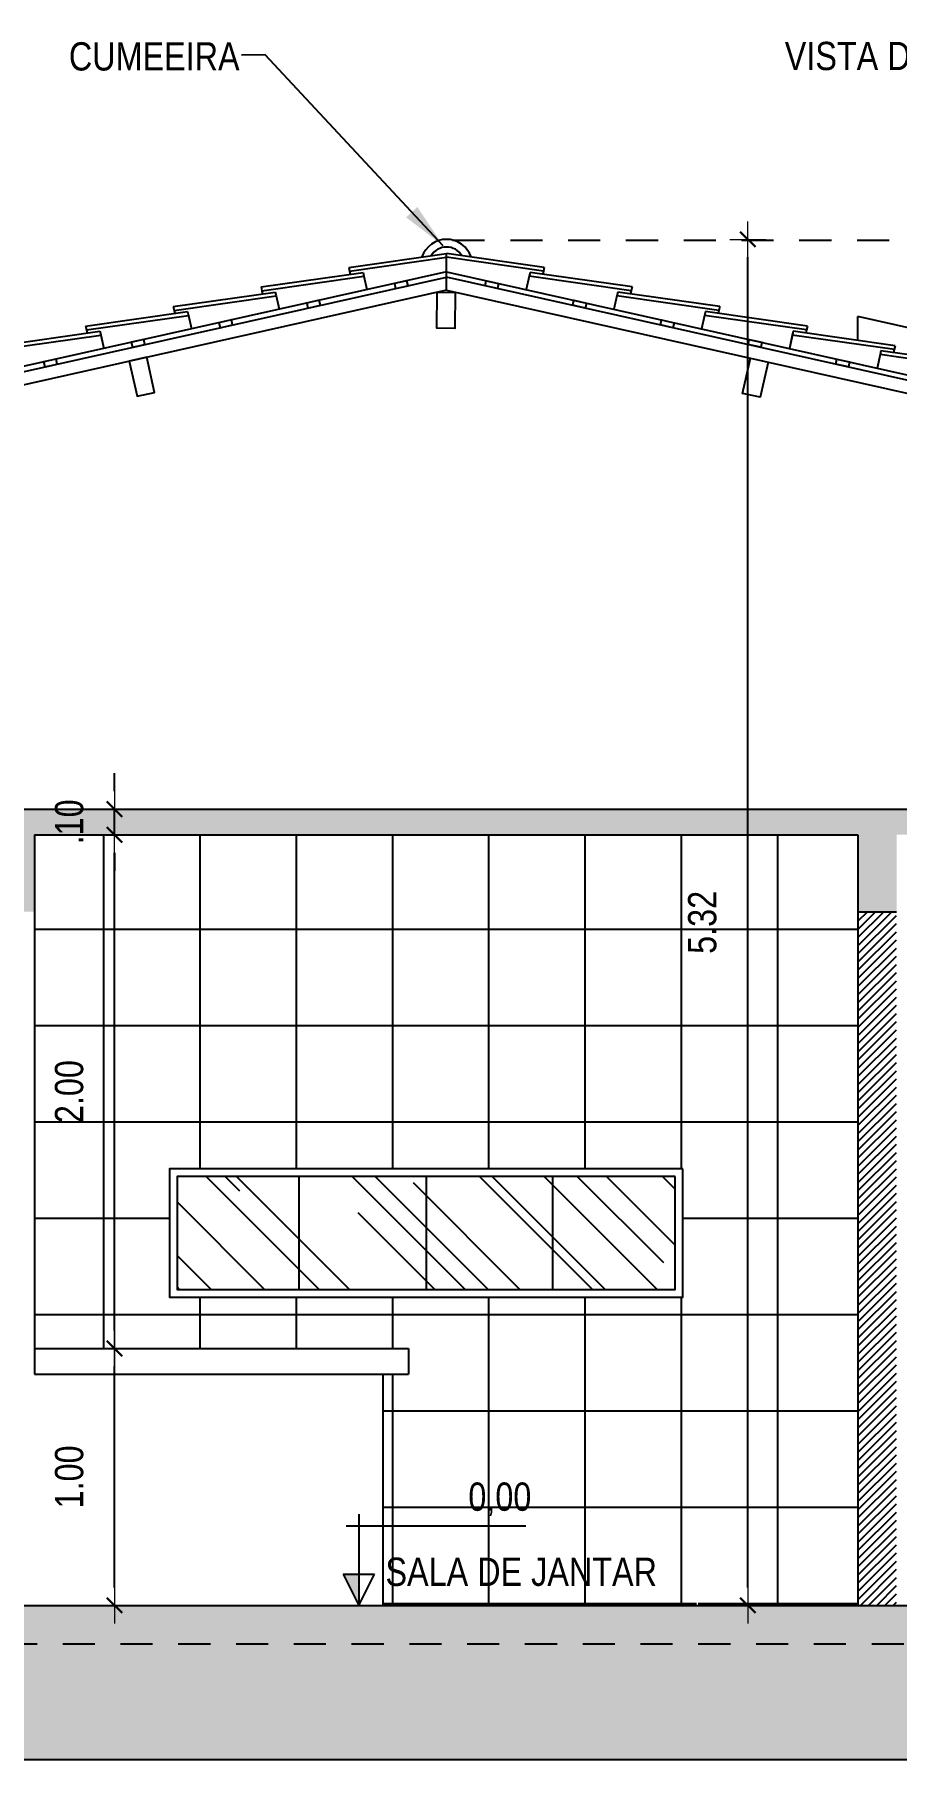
# Model space of a CAD drawing. Extents: x -178 to 151, y -135 to 745.
# Drawn here: x 121.24 to 124.6, y 726.14 to 732.86 of the extents above; entities that cross this region are included whole.
import ezdxf
from ezdxf.enums import TextEntityAlignment as Align

# ---------------------------------------------------------------- set-up
doc = ezdxf.new("R2010")
doc.units = 0
doc.header["$MEASUREMENT"] = 0
doc.header["$PDSIZE"] = -5
doc.linetypes.add('CONTINU', pattern=[0])
doc.linetypes.add('HIDDEN2', pattern=[0.1875, 0.125, -0.0625])
doc.layers.get('0').update_dxf_attribs({"linetype": 'CONTINUOUS'})
doc.layers.get('Defpoints').update_dxf_attribs({"linetype": 'CONTINUOUS'})
for name, color, linetype in [('A-CTA-W', 7, 'CONTINUOUS'), ('COTA', 7, 'CONTINUOUS'), ('COTAS', 7, 'CONTINUOUS'), ('E-hatch', 8, 'CONTINUOUS'), ('E-txt-g', 3, 'CONTINUOUS')]:
    doc.layers.add(name, color=color, linetype=linetype)
for name, color, linetype, lineweight in [('E-Cta-W', 7, 'CONTINUOUS', 20), ('E-Pen-C', 4, 'CONTINUOUS', 15), ('E-Pen-G', 3, 'CONTINUOUS', 30), ('E-Txt-W', 7, 'CONTINUOUS', 20)]:
    doc.layers.add(name, color=color, linetype=linetype, lineweight=lineweight)
doc.styles.add('F2', font='swissc.ttf')
doc.styles.add('REG60', font='romans.shx', dxfattribs={"width": 0.8, "height": 0.15})
doc.styles.add('REG80', font='romans.shx', dxfattribs={"width": 0.8, "height": 0.2})
doc.dimstyles.new('DIMENSION-1', dxfattribs={"dimtxt": 0.11, "dimasz": 0.07, "dimexe": 1, "dimexo": 0, "dimgap": 0.12, "dimtad": 1, "dimzin": 7, "dimdsep": 46, "dimtxsty": 'F2', "dimblk1": 'TRACO', "dimblk2": 'TRACO', "dimsah": 1, "dimcen": 1, "dimse1": 1, "dimse2": 1, "dimclrd": 256, "dimclre": 256, "dimclrt": 6, "dimadec": 0, "dimazin": 0, "dimtfac": 1, "dimtix": 1, "dimtmove": 2, "dimatfit": 3, "dimldrblk": 'TRACO', "dimfxl": 1, "dimtolj": 1, "dimtzin": 0, "dimarcsym": 0})
doc.dimstyles.get("Standard").update_dxf_attribs({"dimtxt": 0.18, "dimasz": 0.18, "dimexe": 0.18, "dimexo": 0.0625, "dimgap": 0.09, "dimtad": 0, "dimtih": 1, "dimtoh": 1, "dimdec": 4, "dimzin": 0, "dimdsep": 46, "dimtxsty": 'Standard', "dimcen": 0.09, "dimadec": 0, "dimazin": 0, "dimtfac": 1, "dimtdec": 4, "dimtofl": 0, "dimtmove": 0, "dimatfit": 3, "dimfxl": 1, "dimtolj": 1, "dimtzin": 0, "dimarcsym": 0})

# ---------------------------------------------------------------- blocks, each defined once
blk = doc.blocks.new('TXT-AMB75')
at = {"layer": 'E-txt-g', "style": 'REG80', "width": 0.8, "flags": 8}
blk.add_attdef('TXT', text='', height=0.2, dxfattribs=at).set_placement((0.0055, 0.2964), align=Align.CENTER)
at = {"layer": 'E-Txt-W', "style": 'REG60', "width": 0.8, "flags": 8}
blk.add_attdef('TXT', text='', height=0.15, dxfattribs=at).set_placement((0.0055, 0.0271), align=Align.CENTER)
blk = doc.blocks.new('TRACO')
at = {"layer": 'E-Pen-C'}
for p, q in [((0, 1), (0, -1)), ((-1, 0), (1, 0))]:
    blk.add_line(p, q, dxfattribs=at)
at = {"layer": 'E-Pen-G'}
blk.add_line((-0.424, -0.424), (0.424, 0.424), dxfattribs=at)
blk = doc.blocks.new('*D363')
at = {"layer": 'A-CTA-W', "lineweight": -2}
blk.add_line((127.8409, 726.6632), (127.8409, 732.1732), dxfattribs=at)
at = {"layer": 'Defpoints', "color": 0}
for p in [(126.497, 732.2432), (127.8409, 732.2432), (109.7516, 726.5932)]:
    blk.add_point(p, dxfattribs=at)
at = {"layer": 'A-CTA-W', "lineweight": -2, "xscale": 0.07, "yscale": 0.07, "zscale": 0.07}
for p, rotation in [((127.8409, 732.2432), 90), ((127.8409, 726.5932), 270)]:
    blk.add_blockref('TRACO', p, dxfattribs=dict(at, rotation=rotation))
at = {"layer": 'A-CTA-W', "color": 6, "insert": (127.6644, 729.4182), "char_height": 0.11, "attachment_point": 5, "rotation": 90, "style": 'F2'}
blk.add_mtext('\\A1;5.65', dxfattribs=at)
blk = doc.blocks.new('*D376')
at = {"linetype": 'Continuous', "lineweight": -2}
blk.add_line((121.5536, 726.8132), (121.5536, 727.6732), dxfattribs=at)
at = {"layer": 'Defpoints', "color": 0, "linetype": 'Continuous'}
for p in [(121.5011, 727.7432), (121.5536, 727.7432), (121.5011, 726.7432)]:
    blk.add_point(p, dxfattribs=at)
at = {"linetype": 'Continuous', "lineweight": -2, "xscale": 0.07, "yscale": 0.07, "zscale": 0.07}
for p, rotation in [((121.5536, 727.7432), 90), ((121.5536, 726.7432), 270)]:
    blk.add_blockref('TRACO', p, dxfattribs=dict(at, rotation=rotation))
at = {"color": 6, "linetype": 'Continuous', "insert": (121.3771, 727.2432), "char_height": 0.11, "attachment_point": 5, "rotation": 90, "style": 'F2'}
blk.add_mtext('\\A1;1.00', dxfattribs=at)
blk = doc.blocks.new('*D377')
at = {"linetype": 'Continuous', "lineweight": -2}
blk.add_line((121.5536, 727.8132), (121.5536, 729.6732), dxfattribs=at)
at = {"layer": 'Defpoints', "color": 0, "linetype": 'Continuous'}
for p in [(121.4016, 729.7432), (121.5536, 729.7432), (121.5011, 727.7432)]:
    blk.add_point(p, dxfattribs=at)
at = {"linetype": 'Continuous', "lineweight": -2, "xscale": 0.07, "yscale": 0.07, "zscale": 0.07}
for p, rotation in [((121.5536, 729.7432), 90), ((121.5536, 727.7432), 270)]:
    blk.add_blockref('TRACO', p, dxfattribs=dict(at, rotation=rotation))
at = {"color": 6, "linetype": 'Continuous', "insert": (121.377, 728.7432), "char_height": 0.11, "attachment_point": 5, "rotation": 90, "style": 'F2'}
blk.add_mtext('\\A1;2.00', dxfattribs=at)
blk = doc.blocks.new('*D378')
at = {"linetype": 'Continuous', "lineweight": -2}
for p, q in [((121.5536, 729.9132), (121.5536, 729.9832)), ((121.5536, 729.7432), (121.5536, 729.8432)), ((121.5536, 729.6732), (121.5536, 729.6032))]:
    blk.add_line(p, q, dxfattribs=at)
at = {"layer": 'Defpoints', "color": 0, "linetype": 'Continuous'}
for p in [(121.4016, 729.8432), (121.5536, 729.8432), (121.4016, 729.7432)]:
    blk.add_point(p, dxfattribs=at)
at = {"linetype": 'Continuous', "lineweight": -2, "xscale": 0.07, "yscale": 0.07, "zscale": 0.07}
for p, rotation in [((121.5536, 729.8432), 270), ((121.5536, 729.7432), 90)]:
    blk.add_blockref('TRACO', p, dxfattribs=dict(at, rotation=rotation))
at = {"color": 6, "linetype": 'Continuous', "insert": (121.3771, 729.7932), "char_height": 0.11, "attachment_point": 5, "rotation": 90, "style": 'F2'}
blk.add_mtext('\\A1;.10', dxfattribs=at)
blk = doc.blocks.new('*D379')
at = {"linetype": 'Continuous', "lineweight": -2}
blk.add_line((120.7788, 726.8132), (120.7788, 729.6732), dxfattribs=at)
at = {"layer": 'Defpoints', "color": 0, "linetype": 'Continuous'}
for p in [(120.7788, 729.7432), (121.2416, 729.7432), (121.0916, 726.7432)]:
    blk.add_point(p, dxfattribs=at)
at = {"linetype": 'Continuous', "lineweight": -2, "xscale": 0.07, "yscale": 0.07, "zscale": 0.07}
for p, rotation in [((120.7788, 729.7432), 90), ((120.7788, 726.7432), 270)]:
    blk.add_blockref('TRACO', p, dxfattribs=dict(at, rotation=rotation))
at = {"color": 6, "linetype": 'Continuous', "insert": (120.6026, 728.2432), "char_height": 0.11, "attachment_point": 5, "rotation": 90, "style": 'F2'}
blk.add_mtext('\\A1;3.00', dxfattribs=at)
blk = doc.blocks.new('*D380')
at = {"linetype": 'Continuous', "lineweight": -2}
for p, q in [((120.7788, 729.9132), (120.7788, 729.9832)), ((120.7788, 729.7432), (120.7788, 729.8432)), ((120.7788, 729.6732), (120.7788, 729.6032))]:
    blk.add_line(p, q, dxfattribs=at)
at = {"layer": 'Defpoints', "color": 0, "linetype": 'Continuous'}
for p in [(120.7788, 729.8432), (121.0916, 729.8432), (121.2416, 729.7432)]:
    blk.add_point(p, dxfattribs=at)
at = {"linetype": 'Continuous', "lineweight": -2, "xscale": 0.07, "yscale": 0.07, "zscale": 0.07}
for p, rotation in [((120.7788, 729.8432), 270), ((120.7788, 729.7432), 90)]:
    blk.add_blockref('TRACO', p, dxfattribs=dict(at, rotation=rotation))
at = {"color": 6, "linetype": 'Continuous', "insert": (120.6026, 729.7932), "char_height": 0.11, "attachment_point": 5, "rotation": 90, "style": 'F2'}
blk.add_mtext('\\A1;.10', dxfattribs=at)
blk = doc.blocks.new('*D491')
at = {"color": 4, "lineweight": -2}
blk.add_line((124.0189, 726.8132), (124.0189, 731.991), dxfattribs=at)
at = {"layer": 'Defpoints', "color": 0, "linetype": 'Continuous'}
for p in [(122.8461, 732.061), (124.0189, 732.061), (124.4483, 726.7432)]:
    blk.add_point(p, dxfattribs=at)
at = {"color": 4, "linetype": 'Continuous', "lineweight": -2, "xscale": 0.07, "yscale": 0.07, "zscale": 0.07}
for p, rotation in [((124.0189, 732.061), 90), ((124.0189, 726.7432), 270)]:
    blk.add_blockref('TRACO', p, dxfattribs=dict(at, rotation=rotation))
at = {"color": 6, "linetype": 'Continuous', "insert": (123.8424, 729.4021), "char_height": 0.11, "attachment_point": 5, "rotation": 90, "style": 'F2'}
blk.add_mtext('\\A1;5.32', dxfattribs=at)

msp = doc.modelspace()

# ---------------------------------------------------------------- hatches: boundary and pattern name
h = msp.add_hatch()
h.set_pattern_fill('ANSI37,_O', color=8, scale=3, angle=45)
h.set_pattern_definition([(90, (63.3862, 0), (0.375, 6e-17), []), (7e-15, (63.3862, 0), (6e-17, -0.375), [])])
h.paths.add_polyline_path([(124.4483, 729.7432), (124.4483, 726.7432), (123.8229, 726.7432), (123.8838, 726.8651), (123.7619, 726.8651), (123.8229, 726.7432), (122.5983, 726.7432), (122.5983, 727.6432), (122.6983, 727.6432), (122.6983, 727.7432), (121.2416, 727.7432), (121.2416, 729.4432), (121.2416, 729.7432)])
h.paths.add_polyline_path([(121.7668, 728.4432), (121.7668, 727.9432), (123.7668, 727.9432), (123.7668, 728.4432)], flags=16)
h.paths.add_polyline_path([(121.7968, 728.4132), (121.7968, 727.9732), (123.7368, 727.9732), (123.7368, 728.4132)], flags=0)
at = {"layer": 'COTA', "linetype": 'Continuous'}
h = msp.add_hatch(dxfattribs=at)
h.set_pattern_fill('AR-RROOF', color=8, scale=0.35, angle=45, style=0)
h.set_pattern_definition([(135, (63.3862, 0), (-0.29698485, 0.7919596), [5.25, -0.7, 1.75, -0.35]), (135, (63.1808, 0.4529), (0.57664558, 0.08167083), [1.05, -0.1155, 2.1, -0.2625]), (135, (63.47284, 0.3341), (-1.1211178, 1.45275088), [2.8, -0.49, 1.4, -0.35])])
h.paths.add_polyline_path([(123.7368, 728.4132), (121.7968, 728.4132), (121.7968, 727.9732), (123.7368, 727.9732)])
at = {"layer": 'COTAS', "linetype": 'CONTINU'}
h = msp.add_hatch(dxfattribs=at)
h.set_pattern_fill('ANSI38', color=8, scale=0.25, style=0)
h.paths.add_polyline_path([(101.1885, 726.4447), (102.2516, 726.3932), (102.2516, 726.5432), (107.2516, 726.5432), (107.2516, 726.5932), (110.1016, 726.5932), (110.1016, 726.6432), (113.4916, 726.6432), (113.4916, 726.6932), (114.0916, 726.6932), (114.0916, 726.7432), (131.6006, 726.7432), (131.6006, 726.6932), (132.2006, 726.6932), (132.2006, 726.6432), (135.8263, 726.6432), (135.8263, 726.1432), (101.1885, 726.1432)])
at = {"layer": 'E-hatch'}
h = msp.add_hatch(dxfattribs=at)
h.set_pattern_fill('ANSI31', color=256, scale=0.18, style=0)
h.paths.add_polyline_path([(131.6006, 727.7432), (131.4506, 727.7432), (131.4506, 726.7432), (131.6006, 726.7432), (131.6006, 726.8107), (131.5984, 726.8151), (131.6006, 726.8151)])
h.paths.add_polyline_path([(131.6006, 729.4432), (131.4506, 729.4432), (131.4506, 728.8432), (131.6006, 728.8432)])
h.paths.add_polyline_path([(131.6006, 729.9066), (131.4506, 729.9401), (131.4506, 729.8432), (131.6006, 729.8432)])
h.paths.add_polyline_path([(128.3506, 729.4432), (128.2006, 729.4432), (128.2006, 726.7432), (128.3506, 726.7432)])
h.paths.add_polyline_path([(124.5983, 729.4432), (124.4483, 729.4432), (124.4483, 726.7432), (124.5983, 726.7432)])
h.paths.add_polyline_path([(117.5916, 729.4432), (117.4416, 729.4432), (117.4416, 728.8432), (117.5916, 728.8432)])
h.paths.add_polyline_path([(114.2416, 729.9401), (114.0916, 729.9066), (114.0916, 729.8432), (114.2416, 729.8432)])
h.paths.add_polyline_path([(114.2416, 729.4432), (114.0916, 729.4432), (114.0916, 726.7432), (114.2416, 726.7432)])
h = msp.add_hatch(dxfattribs=at)
h.set_pattern_fill('ANSI38', color=256, scale=0.18, style=0)
h.paths.add_polyline_path([(131.6006, 729.8432), (121.0916, 729.8432), (114.0916, 729.8432), (114.0916, 729.4432), (114.2416, 729.4432), (114.2416, 729.7432), (117.4416, 729.7432), (117.4416, 729.4432), (117.5916, 729.4432), (117.5916, 729.7432), (121.0916, 729.7432), (121.0916, 729.4432), (121.2416, 729.4432), (121.2416, 729.7432), (124.4483, 729.7432), (124.4483, 729.4432), (124.5983, 729.4432), (124.5983, 729.7432), (128.2006, 729.7432), (128.2006, 729.4432), (128.3506, 729.4432), (128.3506, 729.7432), (131.4506, 729.7432), (131.4506, 729.4432), (131.6006, 729.4432)])
h.paths.add_polyline_path([(128.5024, 729.672), (128.5024, 729.9093), (128.272, 729.9093), (128.272, 729.672)], flags=9)
h.paths.add_polyline_path([(124.918, 729.672), (124.918, 729.9093), (124.6876, 729.9093), (124.6876, 729.672)], flags=9)
h.paths.add_polyline_path([(121.493, 729.672), (121.493, 729.9093), (121.2626, 729.9093), (121.2626, 729.672)], flags=9)
h.paths.add_polyline_path([(120.7185, 729.672), (120.7185, 729.9093), (120.4882, 729.9093), (120.4882, 729.672)], flags=9)

# ---------------------------------------------------------------- linework, layer by layer
at = {"color": 8, "linetype": 'HIDDEN2'}
for p, q in [((122.8696, 732.0582), (124.7305, 732.0582)), ((110.1016, 726.5932), (135.8263, 726.5932))]:
    msp.add_line(p, q, dxfattribs=at)
at = {"color": 5, "linetype": 'Continuous'}
for p, q in [((121.0916, 729.8432), (131.6006, 729.8432)), ((121.2416, 729.7432), (121.2416, 729.4432)), ((121.2416, 729.7432), (124.4483, 729.7432)), ((124.4483, 729.7432), (124.4483, 726.7432)), ((124.4483, 729.4432), (124.5983, 729.4432))]:
    msp.add_line(p, q, dxfattribs=at)
at = {"color": 6, "linetype": 'Continuous'}
for p, q in [((121.2416, 729.4432), (121.2416, 727.6432)), ((121.2416, 727.7432), (122.6983, 727.7432)), ((122.6983, 727.7432), (122.6983, 727.6432)), ((121.2416, 727.6432), (122.6983, 727.6432)), ((122.5983, 727.6432), (122.5983, 726.7432))]:
    msp.add_line(p, q, dxfattribs=at)
at = {"color": 8, "linetype": 'Continuous'}
for p, q in [((122.2714, 728.4132), (122.2714, 727.9732)), ((122.7668, 728.4132), (122.7668, 727.9732)), ((123.2591, 728.4132), (123.2591, 727.9732))]:
    msp.add_line(p, q, dxfattribs=at)
for p, q in [((122.5048, 727.0982), (122.5048, 726.7432)), ((122.4552, 727.0522), (123.1544, 727.0522)), ((122.4438, 726.8651), (122.5048, 726.7432)), ((122.4438, 726.8651), (122.5657, 726.8651)), ((122.5048, 726.7432), (122.5657, 726.8651))]:
    msp.add_line(p, q)
at = {"color": 1, "linetype": 'Continuous'}
msp.add_line((114.0916, 726.7432), (131.6006, 726.7432), dxfattribs=at)
at = {"color": 8, "linetype": 'Continuous'}
for points in [[(123.7668, 728.4432), (121.7668, 728.4432), (121.7668, 727.9432), (123.7668, 727.9432)], [(123.7368, 728.4132), (121.7968, 728.4132), (121.7968, 727.9732), (123.7368, 727.9732)]]:
    msp.add_lwpolyline(points, close=True, dxfattribs=at)
msp.add_solid([(122.4438, 726.8651), (122.5048, 726.8651), (122.5048, 726.7432)])
at = {"layer": 'A-CTA-W'}
for p, q in [((122.4653, 731.952), (122.8461, 732.0062)), ((122.4686, 731.9373), (122.8461, 731.991)), ((122.8461, 731.8625), (122.8461, 732.0062)), ((123.2269, 731.952), (122.8461, 732.0062)), ((122.8461, 731.8625), (122.8461, 732.0062)), ((123.2236, 731.9373), (122.8461, 731.991)), ((122.8461, 731.9341), (113.6062, 729.8697)), ((122.1238, 731.8756), (122.521, 731.9322)), ((122.127, 731.8609), (122.5243, 731.9175)), ((122.4653, 731.952), (122.4686, 731.9372)), ((122.4686, 731.9372), (122.4713, 731.9251)), ((122.521, 731.9322), (122.5243, 731.9175)), ((122.521, 731.9322), (122.5243, 731.9175)), ((122.521, 731.9322), (122.5243, 731.9175)), ((122.521, 731.9322), (122.5243, 731.9175)), ((122.521, 731.9322), (122.5243, 731.9175)), ((122.521, 731.9322), (122.5243, 731.9175)), ((122.5243, 731.9175), (122.5359, 731.8652)), ((122.5243, 731.9175), (122.536, 731.8652)), ((122.5243, 731.9175), (122.536, 731.8652)), ((122.5243, 731.9175), (122.536, 731.8652)), ((122.5243, 731.9175), (122.5359, 731.8652)), ((122.5243, 731.9175), (122.5359, 731.8652)), ((122.8461, 731.9341), (132.086, 729.8697)), ((123.168, 731.9175), (123.1563, 731.8652)), ((123.168, 731.9175), (123.1563, 731.8652)), ((123.168, 731.9175), (123.1563, 731.8652)), ((123.168, 731.9175), (123.1563, 731.8652)), ((123.168, 731.9175), (123.1563, 731.8652)), ((123.168, 731.9175), (123.1563, 731.8652)), ((123.1712, 731.9322), (123.168, 731.9175)), ((123.1712, 731.9322), (123.168, 731.9175)), ((123.1712, 731.9322), (123.168, 731.9175)), ((123.1712, 731.9322), (123.168, 731.9175)), ((123.1712, 731.9322), (123.168, 731.9175)), ((123.1712, 731.9322), (123.168, 731.9175)), ((123.5652, 731.8609), (123.168, 731.9175)), ((123.5685, 731.8756), (123.1712, 731.9322)), ((123.2236, 731.9372), (123.2209, 731.9251)), ((123.2269, 731.952), (123.2236, 731.9372)), ((121.7822, 731.7993), (122.1794, 731.8559)), ((121.7855, 731.7846), (122.1827, 731.8412)), ((122.1238, 731.8756), (122.1271, 731.8608)), ((122.1271, 731.8608), (122.1298, 731.8488)), ((122.1794, 731.8559), (122.1827, 731.8412)), ((122.1794, 731.8559), (122.1827, 731.8412)), ((122.1794, 731.8559), (122.1827, 731.8412)), ((122.1794, 731.8559), (122.1827, 731.8412)), ((122.1794, 731.8559), (122.1827, 731.8412)), ((122.1794, 731.8559), (122.1827, 731.8412)), ((122.1827, 731.8412), (122.1944, 731.7889)), ((122.1827, 731.8412), (122.1944, 731.7889)), ((122.1827, 731.8412), (122.1944, 731.7889)), ((122.1827, 731.8412), (122.1944, 731.7889)), ((122.1827, 731.8412), (122.1944, 731.7889)), ((122.1827, 731.8412), (122.1944, 731.7889)), ((123.5095, 731.8412), (123.4978, 731.7889)), ((123.5095, 731.8412), (123.4978, 731.7889)), ((123.5095, 731.8412), (123.4978, 731.7889)), ((123.5095, 731.8412), (123.4978, 731.7889)), ((123.5095, 731.8412), (123.4978, 731.7889)), ((123.5095, 731.8412), (123.4978, 731.7889)), ((123.5128, 731.8559), (123.5095, 731.8412)), ((123.5128, 731.8559), (123.5095, 731.8412)), ((123.5128, 731.8559), (123.5095, 731.8412)), ((123.5128, 731.8559), (123.5095, 731.8412)), ((123.5128, 731.8559), (123.5095, 731.8412)), ((123.5128, 731.8559), (123.5095, 731.8412)), ((123.9068, 731.7846), (123.5095, 731.8412)), ((123.91, 731.7993), (123.5128, 731.8559)), ((123.5652, 731.8608), (123.5625, 731.8488)), ((123.5685, 731.8756), (123.5652, 731.8608)), ((121.4406, 731.723), (121.8378, 731.7796)), ((121.4439, 731.7083), (121.8411, 731.7649)), ((121.7822, 731.7993), (121.7855, 731.7845)), ((121.7855, 731.7845), (121.7882, 731.7725)), ((121.8378, 731.7796), (121.8411, 731.7649)), ((121.8378, 731.7796), (121.8411, 731.7649)), ((121.8378, 731.7796), (121.8411, 731.7649)), ((121.8378, 731.7796), (121.8411, 731.7649)), ((121.8378, 731.7796), (121.8411, 731.7649)), ((121.8378, 731.7796), (121.8411, 731.7649)), ((121.8411, 731.7649), (121.8528, 731.7126)), ((121.8411, 731.7649), (121.8528, 731.7126)), ((121.8411, 731.7649), (121.8528, 731.7126)), ((121.8411, 731.7649), (121.8528, 731.7126)), ((121.8411, 731.7649), (121.8528, 731.7126)), ((121.8411, 731.7649), (121.8528, 731.7126)), ((123.8511, 731.7649), (123.8394, 731.7126)), ((123.8511, 731.7649), (123.8394, 731.7126)), ((123.8511, 731.7649), (123.8394, 731.7126)), ((123.8511, 731.7649), (123.8394, 731.7126)), ((123.8511, 731.7649), (123.8394, 731.7126)), ((123.8511, 731.7649), (123.8394, 731.7126)), ((123.8544, 731.7796), (123.8511, 731.7649)), ((123.8544, 731.7796), (123.8511, 731.7649)), ((123.8544, 731.7796), (123.8511, 731.7649)), ((123.8544, 731.7796), (123.8511, 731.7649)), ((123.8544, 731.7796), (123.8511, 731.7649)), ((123.8544, 731.7796), (123.8511, 731.7649)), ((124.2483, 731.7083), (123.8511, 731.7649)), ((124.2516, 731.723), (123.8544, 731.7796)), ((123.9067, 731.7845), (123.904, 731.7725)), ((123.91, 731.7993), (123.9067, 731.7845)), ((126.547, 731.2918), (124.4483, 731.7607)), ((124.4483, 731.6671), (124.4483, 731.7607)), ((121.0991, 731.6465), (121.4963, 731.7031)), ((121.4406, 731.723), (121.4439, 731.7082)), ((121.4439, 731.7082), (121.4466, 731.6961)), ((121.4962, 731.7032), (121.4995, 731.6886)), ((121.4962, 731.7032), (121.4995, 731.6886)), ((121.4962, 731.7032), (121.4995, 731.6886)), ((121.4962, 731.7032), (121.4995, 731.6886)), ((121.4962, 731.7032), (121.4995, 731.6886)), ((121.4963, 731.7031), (121.4996, 731.6884)), ((124.1959, 731.7031), (124.1926, 731.6884)), ((124.196, 731.7032), (124.1927, 731.6886)), ((124.196, 731.7032), (124.1927, 731.6886)), ((124.196, 731.7032), (124.1927, 731.6886)), ((124.196, 731.7032), (124.1927, 731.6886)), ((124.196, 731.7032), (124.1927, 731.6886)), ((124.5932, 731.6465), (124.1959, 731.7031)), ((124.2483, 731.7082), (124.2456, 731.6961)), ((124.2516, 731.723), (124.2483, 731.7082)), ((121.1023, 731.6318), (121.4996, 731.6884)), ((121.4995, 731.6886), (121.5112, 731.6362)), ((121.4995, 731.6886), (121.5112, 731.6362)), ((121.4995, 731.6886), (121.5112, 731.6362)), ((121.4995, 731.6886), (121.5112, 731.6363)), ((121.4995, 731.6886), (121.5112, 731.6363)), ((121.4996, 731.6884), (121.5113, 731.6361)), ((124.1927, 731.6886), (124.181, 731.6362)), ((124.1927, 731.6886), (124.181, 731.6362)), ((124.1927, 731.6886), (124.181, 731.6362)), ((124.1927, 731.6886), (124.181, 731.6363)), ((124.1927, 731.6886), (124.181, 731.6363)), ((124.1926, 731.6884), (124.181, 731.6361)), ((124.5899, 731.6318), (124.1926, 731.6884)), ((124.5375, 731.6267), (124.5342, 731.6121)), ((124.5375, 731.6267), (124.5342, 731.6121)), ((124.5375, 731.6267), (124.5342, 731.6121)), ((124.5375, 731.6267), (124.5342, 731.6121)), ((124.5375, 731.6267), (124.5342, 731.6121)), ((124.5375, 731.6267), (124.5342, 731.6121)), ((124.9347, 731.5701), (124.5375, 731.6267)), ((124.5898, 731.6317), (124.5872, 731.6196)), ((124.5932, 731.6465), (124.5898, 731.6317)), ((124.5342, 731.6121), (124.5225, 731.5597)), ((124.5342, 731.6121), (124.5225, 731.5597)), ((124.5342, 731.6121), (124.5225, 731.5597)), ((124.5342, 731.6121), (124.5225, 731.5597)), ((124.5342, 731.6121), (124.5225, 731.5597)), ((124.5342, 731.6121), (124.5225, 731.5597)), ((124.9314, 731.5555), (124.5342, 731.6121))]:
    msp.add_line(p, q, dxfattribs=at)
at = {"layer": 'A-CTA-W', "color": 2}
for p, q in [((113.6105, 729.8503), (122.8461, 731.9137)), ((132.0817, 729.8503), (122.8461, 731.9137)), ((122.8461, 731.8625), (113.6214, 729.8016)), ((122.8461, 731.8625), (132.0708, 729.8016))]:
    msp.add_line(p, q, dxfattribs=at)
at = {"layer": 'A-CTA-W'}
for points in [[(122.6963, 731.8806), (122.692, 731.9001), (122.6432, 731.8892), (122.6475, 731.8697)], [(122.9959, 731.8806), (123.0003, 731.9001), (123.0491, 731.8892), (123.0447, 731.8697)], [(122.3547, 731.8043), (122.3504, 731.8238), (122.3016, 731.8129), (122.3059, 731.7934)], [(123.3375, 731.8043), (123.3418, 731.8238), (123.3906, 731.8129), (123.3863, 731.7934)], [(122.0132, 731.728), (122.0088, 731.7475), (121.96, 731.7366), (121.9644, 731.7171)], [(123.6791, 731.728), (123.6834, 731.7475), (123.7322, 731.7366), (123.7279, 731.7171)], [(121.6716, 731.6516), (121.6672, 731.6712), (121.6184, 731.6602), (121.6228, 731.6407)], [(124.0206, 731.6516), (124.025, 731.6712), (124.0738, 731.6602), (124.0694, 731.6407)], [(121.3301, 731.5751), (121.3257, 731.5946), (121.2769, 731.5837), (121.2813, 731.5642)], [(124.3622, 731.5751), (124.3665, 731.5946), (124.4153, 731.5837), (124.411, 731.5642)]]:
    msp.add_lwpolyline(points, close=True, dxfattribs=at)
at = {"layer": 'A-CTA-W', "color": 2}
for points in [[(122.8094, 731.8547), (122.8794, 731.8545), (122.8789, 731.7145), (122.8089, 731.7147)], [(121.679, 731.6018), (121.6107, 731.5865), (121.6412, 731.4499), (121.7095, 731.4652)], [(124.0297, 731.5981), (124.098, 731.5828), (124.0675, 731.4462), (123.9992, 731.4615)]]:
    msp.add_lwpolyline(points, close=True, dxfattribs=at)
at = {"layer": 'A-CTA-W'}
for radius, start, end in [(0.1012, 18.88935, 161.11065), (0.0712, 32.0773, 147.9227)]:
    msp.add_arc((122.8461, 731.9598), radius, start, end, dxfattribs=at)
at = {"layer": 'COTAS', "color": 8, "linetype": 'CONTINU'}
msp.add_line((101.1885, 726.1432), (135.8263, 726.1432), dxfattribs=at)

# ---------------------------------------------------------------- block references
ref = msp.add_blockref('TXT-AMB75', (123.0565, 726.8953), dxfattribs=dict(xscale=-0.7290000000000001, yscale=0.7290000000000001, zscale=0.7290000000000001))
ref.add_attrib('TXT', '0,00', dxfattribs={"layer": 'E-txt-g', "color": 2, "height": 0.11, "style": 'F2'}).set_placement((123.0537, 727.1114), align=Align.CENTER)
ref = msp.add_blockref('TXT-AMB75', (123.1449, 726.6029), dxfattribs=dict(xscale=-0.7290000000000001, yscale=0.7290000000000001, zscale=0.7290000000000001))
ref.add_attrib('TXT', 'SALA DE JANTAR', dxfattribs={"layer": 'E-txt-g', "color": 2, "height": 0.11, "style": 'F2'}).set_placement((123.1369, 726.819), align=Align.CENTER)

# ---------------------------------------------------------------- texts
at = {"color": 6, "style": 'F2'}
for s, p in [("VISTA DA CAIXA D'ÁGUA", (124.1631, 732.7198)), ('CUMEEIRA', (121.3755, 732.7183))]:
    msp.add_text(s, height=0.11, dxfattribs=at).set_placement(p)

# ---------------------------------------------------------------- dimensions: what is measured, and where the dimension line sits
at = {"color": 8, "linetype": 'Continuous'}
for base, p1, p2, override, picture, middle in [((124.0189, 732.061), (124.4483, 726.7432), (122.8461, 732.061), {"dimclrd": 4, "dimadec": 8, "dimfxl": 0.5, "dimfxlon": 1}, '*D491', (123.8424, 729.4021)), ((120.7788, 729.8432), (121.2416, 729.7432), (121.0916, 729.8432), {"dimfxl": 0.15}, '*D380', (120.6026, 729.7932)), ((121.5536, 729.8432), (121.4016, 729.7432), (121.4016, 729.8432), {"dimfxl": 0.15}, '*D378', (121.3771, 729.7932)), ((120.7788, 729.7432), (121.0916, 726.7432), (121.2416, 729.7432), {"dimfxl": 0.15}, '*D379', (120.6026, 728.2432)), ((121.5536, 729.7432), (121.5011, 727.7432), (121.4016, 729.7432), {"dimfxl": 0.15}, '*D377', (121.377, 728.7432)), ((121.5536, 727.7432), (121.5011, 726.7432), (121.5011, 727.7432), {"dimfxl": 0.15}, '*D376', (121.3771, 727.2432))]:
    dim = msp.add_linear_dim(base=base, p1=p1, p2=p2, angle=90, dimstyle='DIMENSION-1', override=override, dxfattribs=at)
    dim.commit()
    dim.dimension.update_dxf_attribs({"geometry": picture, "text_midpoint": middle})
at = {"layer": 'A-CTA-W'}
dim = msp.add_linear_dim(base=(127.8409, 732.2432), p1=(109.7516, 726.5932), p2=(126.497, 732.2432), angle=90, dimstyle='DIMENSION-1', override={"dimfxl": 0.15}, dxfattribs=at)
dim.commit()
dim.dimension.update_dxf_attribs({"geometry": '*D363', "text_midpoint": (127.6644, 729.4182)})

# ---------------------------------------------------------------- leaders
at = {"layer": 'E-Cta-W', "color": 4}
msp.add_leader([(122.8334, 732.0352), (122.1401, 732.7798), (122.0473, 732.778)], dimstyle='Standard', dxfattribs=at)

doc.saveas('drawing.dxf')
